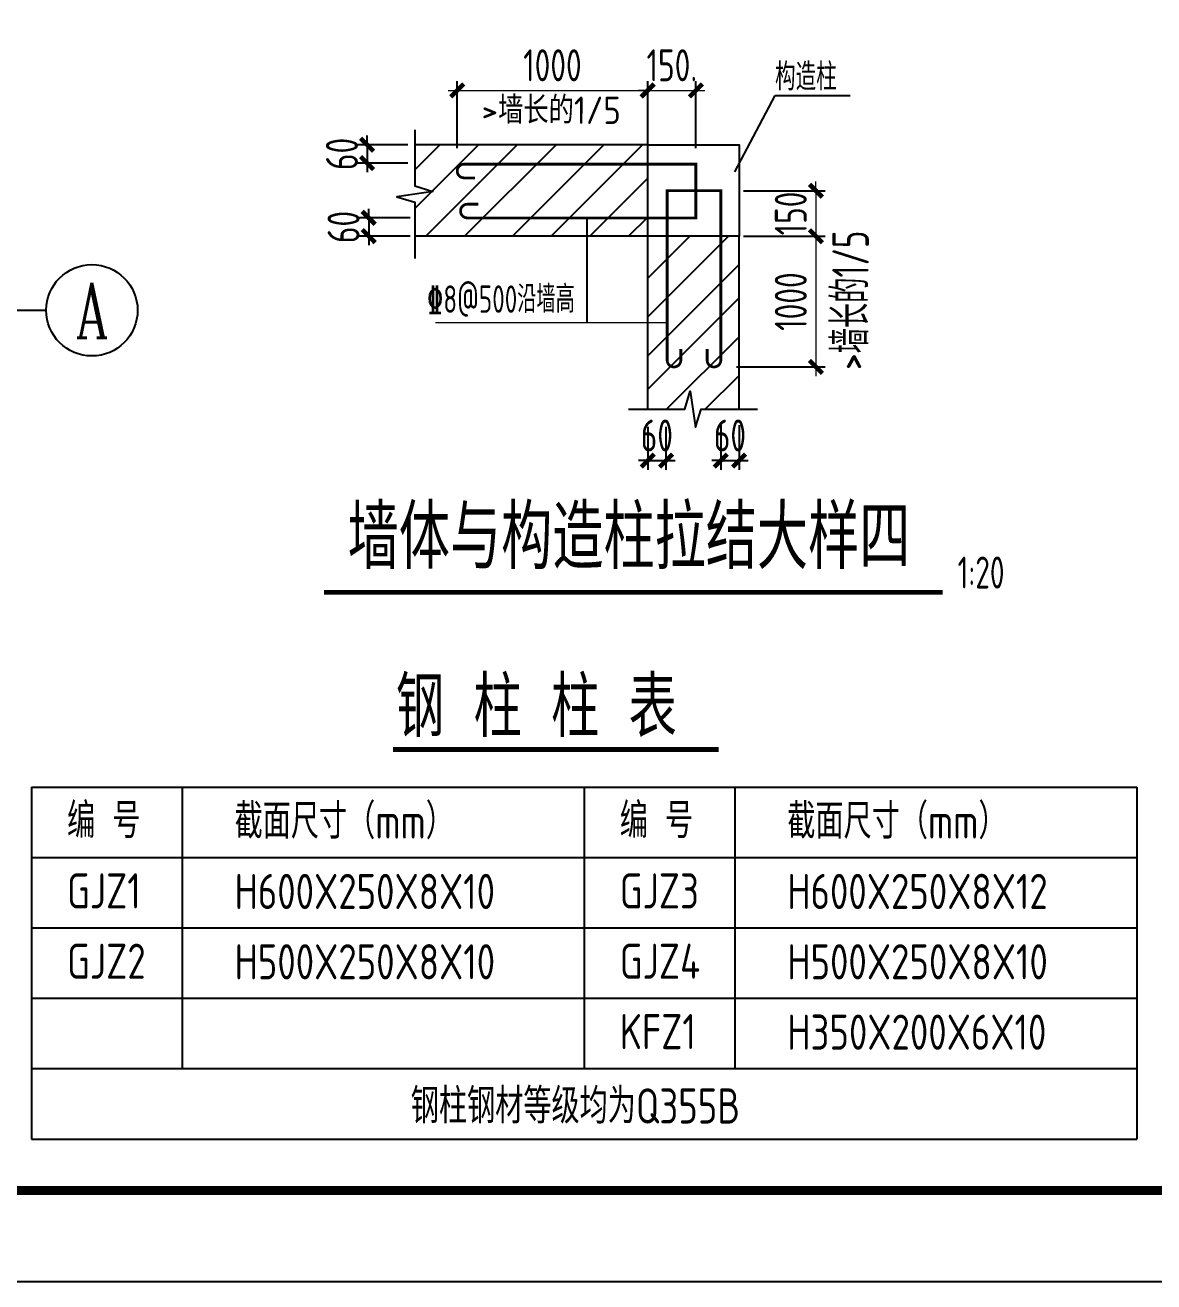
# Model space of a CAD drawing. Extents: x -2746917 to -971774, y -3334247 to -3250358.
# Drawn here: x -2124772 to -2112417, y -3316173 to -3302417 of the extents above; entities that cross this region are included whole.
import ezdxf
from ezdxf.enums import TextEntityAlignment as Align

# ---------------------------------------------------------------- set-up
doc = ezdxf.new("R2010")
doc.units = 0
doc.header["$LTSCALE"] = 1000
doc.header["$MEASUREMENT"] = 0
doc.header["$PDMODE"] = 35
doc.layers.get('0').update_dxf_attribs({"linetype": 'CONTINUOUS'})
doc.layers.get('Defpoints').update_dxf_attribs({"linetype": 'CONTINUOUS'})
for name, color, linetype in [('BEAM_CON', 4, 'CONTINUOUS'), ('COLU', 7, 'CONTINUOUS'), ('DIM', 3, 'CONTINUOUS'), ('HATCH', 254, 'CONTINUOUS'), ('NUM', 7, 'CONTINUOUS'), ('PUB_TITLE', 4, 'CONTINUOUS'), ('REIN', 1, 'CONTINUOUS'), ('TEXT', 7, 'CONTINUOUS'), ('THIN', 7, 'CONTINUOUS')]:
    doc.layers.add(name, color=color, linetype=linetype)
doc.layers.add('yichutu', color=7, linetype='CONTINUOUS', true_color=0xffffff, plot=False)
doc.styles.add('TSSD_Axis', font='Complex.shx', dxfattribs={"width": 0.7, "bigfont": 'hztxt.shx'})
doc.styles.add('TSSD_Dimension', font='tssdeng.shx', dxfattribs={"width": 0.75, "bigfont": 'Hztxt.shx'})
doc.styles.add('TSSD_Label', font='tssdeng.shx', dxfattribs={"width": 0.75, "bigfont": 'hztxt.shx'})
doc.styles.add('TSSD_Norm', font='tssdeng.shx', dxfattribs={"width": 0.75, "bigfont": 'hztxt.shx'})
doc.styles.add('TSSD_Rein', font='Tssdeng.shx', dxfattribs={"width": 0.75, "bigfont": 'hztxt.shx'})
doc.dimstyles.new('TSSD_20_100', dxfattribs={"dimtxt": 350, "dimasz": 100, "dimexe": 100, "dimexo": 250, "dimgap": 100, "dimtad": 1, "dimdec": 0, "dimlfac": 0.2, "dimzin": 0, "dimdsep": 46, "dimtxsty": 'TSSD_Dimension', "dimblk": 'ARCHTICK', "dimcen": 0, "dimdle": 100, "dimclrt": 7, "dimadec": 0, "dimazin": 0, "dimtfac": 1, "dimtdec": 0, "dimtix": 1, "dimtmove": 2, "dimatfit": 3, "dimfxl": 1, "dimtolj": 1, "dimtzin": 0, "dimlwd": 5, "dimarcsym": 0})
doc.dimstyles.new('TSSD_30_100', dxfattribs={"dimtxt": 350, "dimasz": 100, "dimexe": 100, "dimexo": 250, "dimgap": 100, "dimtad": 1, "dimdec": 0, "dimlfac": 0.3, "dimzin": 0, "dimdsep": 46, "dimtxsty": 'TSSD_Dimension', "dimblk": 'ARCHTICK', "dimcen": 0, "dimdle": 100, "dimclrt": 7, "dimadec": 0, "dimazin": 0, "dimtfac": 1, "dimtdec": 0, "dimtix": 1, "dimtmove": 2, "dimatfit": 3, "dimfxl": 1, "dimtolj": 1, "dimtzin": 0, "dimarcsym": 0})

# ---------------------------------------------------------------- blocks, each defined once
blk = doc.blocks.new('ts_axno')
at = {"color": 0, "linetype": 'ByBlock', "lineweight": -2}
blk.add_circle((0, 0), 0.5, dxfattribs=at)
at = {"color": 0, "linetype": 'ByBlock', "lineweight": -2, "style": 'TSSD_Axis', "width": 0.7}
blk.add_attdef('A', text='', height=0.6, dxfattribs=at).set_placement((0, 0), align=Align.MIDDLE_CENTER)
blk = doc.blocks.new('_ArchTick')
at = {"color": 0, "const_width": 0.5}
blk.add_lwpolyline([(-0.71, -0.71), (0.71, 0.71)], dxfattribs=at)
blk = doc.blocks.new('*D2734')
at = {"layer": 'Defpoints', "color": 0}
for p in [(-2117957, -3306563), (-2117757, -3306563), (-2117757, -3307184)]:
    blk.add_point(p, dxfattribs=at)
at = {"layer": 'DIM', "color": 0, "lineweight": -2}
for p, q in [((-2117957, -3306813), (-2117957, -3307284)), ((-2117757, -3306813), (-2117757, -3307284)), ((-2117957, -3307184), (-2118057, -3307184)), ((-2117957, -3307184), (-2117757, -3307184)), ((-2117757, -3307184), (-2117657, -3307184))]:
    blk.add_line(p, q, dxfattribs=at)
at = {"layer": 'DIM', "color": 0, "lineweight": -2, "xscale": 100, "yscale": 100, "zscale": 100}
blk.add_blockref('_ArchTick', (-2117957, -3307184), dxfattribs=at)
at = {"layer": 'DIM', "color": 0, "lineweight": -2, "xscale": 100, "yscale": 100, "zscale": 100, "rotation": 180}
blk.add_blockref('_ArchTick', (-2117757, -3307184), dxfattribs=at)
at = {"layer": 'DIM', "color": 7, "lineweight": 5, "insert": (-2117857, -3306909), "char_height": 350, "attachment_point": 5, "style": 'TSSD_Dimension'}
blk.add_mtext('\\A1;60', dxfattribs=at)
blk = doc.blocks.new('*D2735')
at = {"layer": 'Defpoints', "color": 0}
for p in [(-2117157, -3306545), (-2116957, -3306545), (-2116957, -3307184)]:
    blk.add_point(p, dxfattribs=at)
at = {"layer": 'DIM', "color": 0, "lineweight": -2}
for p, q in [((-2117157, -3306795), (-2117157, -3307284)), ((-2116957, -3306795), (-2116957, -3307284)), ((-2117157, -3307184), (-2117257, -3307184)), ((-2117157, -3307184), (-2116957, -3307184)), ((-2116957, -3307184), (-2116857, -3307184))]:
    blk.add_line(p, q, dxfattribs=at)
at = {"layer": 'DIM', "color": 0, "lineweight": -2, "xscale": 100, "yscale": 100, "zscale": 100}
blk.add_blockref('_ArchTick', (-2117157, -3307184), dxfattribs=at)
at = {"layer": 'DIM', "color": 0, "lineweight": -2, "xscale": 100, "yscale": 100, "zscale": 100, "rotation": 180}
blk.add_blockref('_ArchTick', (-2116957, -3307184), dxfattribs=at)
at = {"layer": 'DIM', "color": 7, "lineweight": 5, "insert": (-2117057, -3306909), "char_height": 350, "attachment_point": 5, "style": 'TSSD_Dimension'}
blk.add_mtext('\\A1;60', dxfattribs=at)
blk = doc.blocks.new('*D2736')
at = {"layer": 'Defpoints', "color": 0}
for p in [(-2120332, -3303727), (-2121029, -3303927), (-2120332, -3303927)]:
    blk.add_point(p, dxfattribs=at)
at = {"layer": 'DIM', "color": 0, "lineweight": -2}
for p, q in [((-2120582, -3303727), (-2121129, -3303727)), ((-2121029, -3303727), (-2121029, -3303627)), ((-2121029, -3303727), (-2121029, -3303927)), ((-2120582, -3303927), (-2121129, -3303927)), ((-2121029, -3303927), (-2121029, -3304027))]:
    blk.add_line(p, q, dxfattribs=at)
at = {"layer": 'DIM', "color": 0, "lineweight": -2, "xscale": 100, "yscale": 100, "zscale": 100}
for p, rotation in [((-2121029, -3303727), 270), ((-2121029, -3303927), 90)]:
    blk.add_blockref('_ArchTick', p, dxfattribs=dict(at, rotation=rotation))
at = {"layer": 'DIM', "color": 7, "lineweight": 5, "insert": (-2121304, -3303827), "char_height": 350, "attachment_point": 5, "rotation": 90, "style": 'TSSD_Dimension'}
blk.add_mtext('\\A1;60', dxfattribs=at)
blk = doc.blocks.new('*D2737')
at = {"layer": 'Defpoints', "color": 0}
for p in [(-2120308, -3304527), (-2121011, -3304727), (-2120308, -3304727)]:
    blk.add_point(p, dxfattribs=at)
at = {"layer": 'DIM', "color": 0, "lineweight": -2}
for p, q in [((-2120558, -3304527), (-2121111, -3304527)), ((-2121011, -3304527), (-2121011, -3304427)), ((-2121011, -3304527), (-2121011, -3304727)), ((-2120558, -3304727), (-2121111, -3304727)), ((-2121011, -3304727), (-2121011, -3304827))]:
    blk.add_line(p, q, dxfattribs=at)
at = {"layer": 'DIM', "color": 0, "lineweight": -2, "xscale": 100, "yscale": 100, "zscale": 100}
for p, rotation in [((-2121011, -3304527), 270), ((-2121011, -3304727), 90)]:
    blk.add_blockref('_ArchTick', p, dxfattribs=dict(at, rotation=rotation))
at = {"layer": 'DIM', "color": 7, "lineweight": 5, "insert": (-2121286, -3304627), "char_height": 350, "attachment_point": 5, "rotation": 90, "style": 'TSSD_Dimension'}
blk.add_mtext('\\A1;60', dxfattribs=at)
blk = doc.blocks.new('*D2738')
at = {"layer": 'Defpoints', "color": 0}
for p in [(-2117957, -3303132), (-2120042, -3304014), (-2117957, -3304014)]:
    blk.add_point(p, dxfattribs=at)
at = {"layer": 'DIM', "color": 0, "lineweight": -2}
for p, q in [((-2120042, -3303764), (-2120042, -3303032)), ((-2117957, -3303764), (-2117957, -3303032))]:
    blk.add_line(p, q, dxfattribs=at)
at = {"layer": 'DIM', "color": 0, "lineweight": 5}
blk.add_line((-2120142, -3303132), (-2117857, -3303132), dxfattribs=at)
at = {"layer": 'DIM', "color": 0, "lineweight": 5, "xscale": 100, "yscale": 100, "zscale": 100, "rotation": 180}
blk.add_blockref('_ArchTick', (-2120042, -3303132), dxfattribs=at)
at = {"layer": 'DIM', "color": 0, "lineweight": 5, "xscale": 100, "yscale": 100, "zscale": 100}
blk.add_blockref('_ArchTick', (-2117957, -3303132), dxfattribs=at)
at = {"layer": 'DIM', "color": 7, "lineweight": 5, "insert": (-2119000, -3302857), "char_height": 350, "attachment_point": 5, "style": 'TSSD_Dimension'}
blk.add_mtext('\\A1;1000', dxfattribs=at)
blk = doc.blocks.new('*D2739')
at = {"layer": 'Defpoints', "color": 0}
for p in [(-2117430, -3303132), (-2117957, -3304014), (-2117430, -3304014)]:
    blk.add_point(p, dxfattribs=at)
at = {"layer": 'DIM', "color": 0, "lineweight": -2}
for p, q in [((-2117957, -3303764), (-2117957, -3303032)), ((-2117430, -3303764), (-2117430, -3303032))]:
    blk.add_line(p, q, dxfattribs=at)
at = {"layer": 'DIM', "color": 0, "lineweight": 5}
for p, q in [((-2117957, -3303132), (-2118057, -3303132)), ((-2117957, -3303132), (-2117430, -3303132)), ((-2117430, -3303132), (-2117330, -3303132))]:
    blk.add_line(p, q, dxfattribs=at)
at = {"layer": 'DIM', "color": 0, "lineweight": 5, "xscale": 100, "yscale": 100, "zscale": 100}
blk.add_blockref('_ArchTick', (-2117957, -3303132), dxfattribs=at)
at = {"layer": 'DIM', "color": 0, "lineweight": 5, "xscale": 100, "yscale": 100, "zscale": 100, "rotation": 180}
blk.add_blockref('_ArchTick', (-2117430, -3303132), dxfattribs=at)
at = {"layer": 'DIM', "color": 7, "lineweight": 5, "insert": (-2117693, -3302857), "char_height": 350, "attachment_point": 5, "style": 'TSSD_Dimension'}
blk.add_mtext('\\A1;150.', dxfattribs=at)
blk = doc.blocks.new('*D2740')
at = {"layer": 'Defpoints', "color": 0}
for p in [(-2117157, -3304230), (-2117157, -3304727), (-2116116, -3304727)]:
    blk.add_point(p, dxfattribs=at)
at = {"layer": 'DIM', "color": 0, "lineweight": 5}
for p, q in [((-2116116, -3304230), (-2116116, -3304130)), ((-2116116, -3304230), (-2116116, -3304727)), ((-2116116, -3304727), (-2116116, -3304827))]:
    blk.add_line(p, q, dxfattribs=at)
at = {"layer": 'DIM', "color": 0, "lineweight": -2}
for p, q in [((-2116907, -3304230), (-2116016, -3304230)), ((-2116907, -3304727), (-2116016, -3304727))]:
    blk.add_line(p, q, dxfattribs=at)
at = {"layer": 'DIM', "color": 0, "lineweight": 5, "xscale": 100, "yscale": 100, "zscale": 100}
for p, rotation in [((-2116116, -3304230), 270), ((-2116116, -3304727), 90)]:
    blk.add_blockref('_ArchTick', p, dxfattribs=dict(at, rotation=rotation))
at = {"layer": 'DIM', "color": 7, "lineweight": 5, "insert": (-2116391, -3304479), "char_height": 350, "attachment_point": 5, "rotation": 90, "style": 'TSSD_Dimension'}
blk.add_mtext('\\A1;150', dxfattribs=at)
blk = doc.blocks.new('*D2741')
at = {"layer": 'Defpoints', "color": 0}
for p in [(-2117157, -3304727), (-2117234, -3306159), (-2116116, -3306159)]:
    blk.add_point(p, dxfattribs=at)
at = {"layer": 'DIM', "color": 0, "lineweight": 5}
blk.add_line((-2116116, -3304627), (-2116116, -3306259), dxfattribs=at)
at = {"layer": 'DIM', "color": 0, "lineweight": -2}
for p, q in [((-2116907, -3304727), (-2116016, -3304727)), ((-2116984, -3306159), (-2116016, -3306159))]:
    blk.add_line(p, q, dxfattribs=at)
at = {"layer": 'DIM', "color": 0, "lineweight": 5, "xscale": 100, "yscale": 100, "zscale": 100}
for p, rotation in [((-2116116, -3304727), 90), ((-2116116, -3306159), 270)]:
    blk.add_blockref('_ArchTick', p, dxfattribs=dict(at, rotation=rotation))
at = {"layer": 'DIM', "color": 7, "lineweight": 5, "insert": (-2116391, -3305443), "char_height": 350, "attachment_point": 5, "rotation": 90, "style": 'TSSD_Dimension'}
blk.add_mtext('\\A1;1000', dxfattribs=at)
blk = doc.blocks.new('yct-743-420-74300-42000-100-2002.0')
at = {"layer": 'yichutu', "color": 7, "true_color": 0xffffff}
blk.add_lwpolyline([(0, 0), (0, 42000), (74300, 42000), (74300, 0)], close=True, dxfattribs=at)
blk = doc.blocks.new('A$C6B365CFD')
at = {"layer": 'PUB_TITLE'}
blk.add_lwpolyline([(-70467, -17093), (-70467, 24907), (3833, 24907), (3833, -17093)], close=True, dxfattribs=at)
at = {"layer": 'PUB_TITLE', "const_width": 100}
blk.add_lwpolyline([(2833, -16093), (2833, 23907), (-69753, 23907), (-69753, -16093), (2833, -16093)], dxfattribs=at)

msp = doc.modelspace()

# ---------------------------------------------------------------- linework, layer by layer
at = {"layer": 'BEAM_CON', "ltscale": 1.5}
for p, q in [((-2124702.73, -3310759.34), (-2112602.73, -3310759.34)), ((-2124702.73, -3310759.34), (-2124702.73, -3314609.34)), ((-2123052.73, -3310759.34), (-2123052.73, -3313839.34)), ((-2118652.73, -3310759.34), (-2118652.73, -3313839.34)), ((-2117002.73, -3310759.34), (-2117002.73, -3313839.34)), ((-2112602.73, -3310759.34), (-2112602.73, -3313839.34)), ((-2112602.73, -3310759.34), (-2112602.73, -3313839.34)), ((-2112602.73, -3310759.34), (-2112602.73, -3314609.34)), ((-2124702.73, -3311529.34), (-2112602.73, -3311529.34)), ((-2124702.73, -3312299.34), (-2112602.73, -3312299.34)), ((-2124702.73, -3313069.34), (-2112602.73, -3313069.34)), ((-2124702.73, -3313839.34), (-2112602.73, -3313839.34)), ((-2124702.73, -3314609.34), (-2112602.73, -3314609.34))]:
    msp.add_line(p, q, dxfattribs=at)
at = {"layer": 'COLU', "linetype": 'ByBlock'}
msp.add_line((-2118621.98, -3304543.91), (-2118621.98, -3305670.49), dxfattribs=at)
at = {"layer": 'HATCH', "color": 0}
for p, q in [((-2120505.91, -3303999.34), (-2120233.75, -3303727.18)), ((-2120505.91, -3304423.61), (-2119809.49, -3303727.18)), ((-2120385.22, -3304727.18), (-2119385.22, -3303727.18)), ((-2119960.96, -3304727.18), (-2118960.96, -3303727.18)), ((-2119438.93, -3304727.18), (-2118438.93, -3303727.18)), ((-2119014.66, -3304727.18), (-2118014.66, -3303727.18)), ((-2118590.4, -3304727.18), (-2117956.67, -3304093.45)), ((-2118166.13, -3304727.18), (-2117956.67, -3304517.72)), ((-2117956.67, -3305611.77), (-2117072.08, -3304727.18)), ((-2117956.67, -3305187.51), (-2117496.34, -3304727.18)), ((-2117956.67, -3306036.04), (-2116956.67, -3305036.04)), ((-2117956.67, -3306403.3), (-2116956.67, -3305403.3)), ((-2117750.76, -3306621.66), (-2116956.67, -3305827.57)), ((-2117326.5, -3306621.66), (-2116956.67, -3306251.83))]:
    msp.add_line(p, q, dxfattribs=at)
at = {"layer": 'NUM', "ltscale": 1.5}
msp.add_line((-2127316.16, -3305538.58), (-2124541.16, -3305538.58), dxfattribs=at)
at = {"layer": 'NUM', "const_width": 50}
msp.add_lwpolyline([(-2114728.67, -3308626.76), (-2121499.71, -3308626.76)], dxfattribs=at)
at = {"layer": 'NUM', "color": 0, "linetype": 'ByBlock', "const_width": 55}
msp.add_lwpolyline([(-2120746.82, -3310344.49), (-2117181.76, -3310344.49)], dxfattribs=at)
at = {"layer": 'REIN', "const_width": 30}
for points in [[(-2119847.45, -3304089.1), (-2119967.45, -3304089.1, -1), (-2119967.45, -3303939.1), (-2117430.16, -3303939.1), (-2117430.16, -3304527.18), (-2119930.91, -3304527.18, -1), (-2119930.91, -3304377.18), (-2119810.91, -3304377.18)], [(-2117594.27, -3305963.84), (-2117594.27, -3306083.84, -1), (-2117744.27, -3306083.84), (-2117744.27, -3304230.23), (-2117156.67, -3304230.23), (-2117156.67, -3306083.98, -1), (-2117306.67, -3306083.98), (-2117306.67, -3305963.98)]]:
    msp.add_lwpolyline(points, format="xyb", dxfattribs=at)
at = {"layer": 'TEXT', "lineweight": 5}
msp.add_line((-2120278.33, -3305670.49), (-2117744.27, -3305670.49), dxfattribs=at)
at = {"layer": 'THIN'}
for p, q in [((-2117002.68, -3304024.17), (-2116563.62, -3303187.31)), ((-2116563.62, -3303187.31), (-2115742.07, -3303187.31))]:
    msp.add_line(p, q, dxfattribs=at)
at = {"layer": 'THIN', "color": 7}
for p, q in [((-2117956.67, -3303727.18), (-2120505.91, -3303727.18)), ((-2117956.67, -3304727.18), (-2120505.91, -3304727.18)), ((-2117956.67, -3306621.66), (-2117956.67, -3304727.18)), ((-2116956.67, -3306621.66), (-2116956.67, -3304727.18))]:
    msp.add_line(p, q, dxfattribs=at)
for points in [[(-2120508.04, -3303563.46), (-2120508.04, -3304176.79), (-2120308.04, -3304236.79), (-2120703.79, -3304296.15), (-2120508.04, -3304356.79), (-2120508.04, -3304970.11)], [(-2118168.65, -3306622.56), (-2117552.29, -3306622.56), (-2117492.29, -3306422.56), (-2117432.93, -3306818.31), (-2117372.29, -3306622.56), (-2116755.93, -3306622.56)]]:
    msp.add_lwpolyline(points, dxfattribs=at)
msp.add_lwpolyline([(-2117956.67, -3304727.18), (-2117956.67, -3303727.18), (-2116956.67, -3303727.18), (-2116956.67, -3304727.18)], close=True, dxfattribs=at)

# ---------------------------------------------------------------- block references
at = {"ltscale": 1.5}
msp.add_blockref('A$C6B365CFD', (-2109793.08, -3299080.41), dxfattribs=at)
at = {"layer": 'NUM'}
ref = msp.add_blockref('ts_axno', (-2124041.16, -3305538.58), dxfattribs=dict(at, xscale=1000, yscale=1000, zscale=1000))
ref.add_attrib('A', 'A', dxfattribs={"height": 600, "style": 'TSSD_Axis', "width": 0.7}).set_placement((-2124041.16, -3305538.58), align=Align.MIDDLE_CENTER)
at = {"layer": 'yichutu'}
msp.add_blockref('yct-743-420-74300-42000-100-2002.0', (-2180259.79, -3316173.05), dxfattribs=at)

# ---------------------------------------------------------------- texts
at = {"layer": 'TEXT', "color": 7, "lineweight": 5, "style": 'TSSD_Norm', "width": 0.75}
msp.add_text('构造柱', height=300, dxfattribs=at).set_placement((-2116563.62, -3303132.21))
at = {"layer": 'TEXT', "lineweight": 5, "style": 'TSSD_Rein'}
for height, rotation, width, p, p2 in [(300, 359.821917, 0.86861, (-2119775.03, -3303495.09), (-2118251.63, -3303499.82)), (400, 89.821917, 0.651457, (-2115540.77, -3306189.67), (-2115536.03, -3304666.27))]:
    msp.add_text('>墙长的1/5', height=height, rotation=rotation, dxfattribs=dict(at, width=width)).set_placement(p, p2, align=Align.FIT)
at = {"layer": 'TEXT', "lineweight": 5, "style": 'TSSD_Rein', "width": 0.7}
msp.add_text('%%1328@500沿墙高', height=300, dxfattribs=at).set_placement((-2120374.27, -3305565.99, -190.9))
at = {"layer": 'TEXT', "lineweight": 5, "style": 'TSSD_Label', "width": 0.8}
msp.add_text('墙体与构造柱拉结大样四', height=700, dxfattribs=at).set_placement((-2118161.65, -3308372.32), align=Align.CENTER)
at = {"layer": 'TEXT', "color": 0, "linetype": 'ByBlock', "lineweight": 5, "style": 'TSSD_Rein', "width": 0.7}
msp.add_text('1:20', height=350, dxfattribs=at).set_placement((-2114564.31, -3308688.71), align=Align.BOTTOM_LEFT)
at = {"layer": 'TEXT', "style": 'TSSD_Norm', "width": 0.8}
for s, height, p in [('钢 柱 柱 表', 660, (-2120712.63, -3310210.55)), ('编 号', 385, (-2124312.8, -3311316.03)), ('截面尺寸（mm）', 385, (-2122479.18, -3311322.09)), ('编 号', 385, (-2118262.8, -3311316.03)), ('截面尺寸（mm）', 385, (-2116429.18, -3311322.09)), ('GJZ1', 385, (-2124312.8, -3312086.03)), ('H600X250X8X10', 385, (-2122479.18, -3312092.09)), ('GJZ3', 385, (-2118262.8, -3312086.03)), ('H600X250X8X12', 385, (-2116429.18, -3312092.09)), ('GJZ2', 385, (-2124312.8, -3312856.03)), ('H500X250X8X10', 385, (-2122479.18, -3312862.09)), ('GJZ4', 385, (-2118262.8, -3312856.03)), ('H500X250X8X10', 385, (-2116429.18, -3312862.09)), ('KFZ1', 385, (-2118262.8, -3313626.03)), ('H350X200X6X10', 385, (-2116429.18, -3313632.09)), ('钢柱钢材等级均为Q355B', 385, (-2120550.56, -3314439.91))]:
    msp.add_text(s, height=height, dxfattribs=at).set_placement(p)

# ---------------------------------------------------------------- dimensions: what is measured, and where the dimension line sits
at = {"layer": 'DIM', "lineweight": 5}
for base, p1, p2, text, dimstyle, picture, middle in [((-2117956.67, -3303131.61), (-2120042.45, -3304014.1), (-2117956.67, -3304014.1), '1000', 'TSSD_20_100', '*D2738', (-2118999.56, -3302856.61)), ((-2117430.16, -3303131.61), (-2117956.67, -3304014.1), (-2117430.16, -3304014.1), '150.', 'TSSD_20_100', '*D2739', (-2117693.42, -3302856.61)), ((-2117756.67, -3307184.21), (-2117956.67, -3306562.56), (-2117756.67, -3306562.56), '60', 'TSSD_30_100', '*D2734', (-2117856.67, -3306909.21)), ((-2116956.67, -3307184.21), (-2117156.67, -3306544.65), (-2116956.67, -3306544.65), '60', 'TSSD_30_100', '*D2735', (-2117056.67, -3306909.21))]:
    dim = msp.add_linear_dim(base=base, p1=p1, p2=p2, text=text, dimstyle=dimstyle, dxfattribs=at)
    dim.commit()
    dim.dimension.update_dxf_attribs({"geometry": picture, "text_midpoint": middle})
for base, p1, p2, text, dimstyle, picture, middle in [((-2121029.19, -3303927.18), (-2120332.31, -3303727.18), (-2120332.31, -3303927.18), '60', 'TSSD_30_100', '*D2736', (-2121304.19, -3303827.18)), ((-2116116.46, -3304727.18), (-2117156.67, -3304230.23), (-2117156.67, -3304727.18), '150', 'TSSD_20_100', '*D2740', (-2116391.46, -3304478.7)), ((-2121010.72, -3304727.18), (-2120307.65, -3304527.18), (-2120307.65, -3304727.18), '60', 'TSSD_30_100', '*D2737', (-2121285.72, -3304627.18)), ((-2116116.46, -3306158.93), (-2117156.67, -3304727.18), (-2117234.16, -3306158.93), '1000', 'TSSD_20_100', '*D2741', (-2116391.46, -3305443.06))]:
    dim = msp.add_linear_dim(base=base, p1=p1, p2=p2, angle=90, text=text, dimstyle=dimstyle, dxfattribs=at)
    dim.commit()
    dim.dimension.update_dxf_attribs({"geometry": picture, "text_midpoint": middle})

doc.saveas('drawing.dxf')
